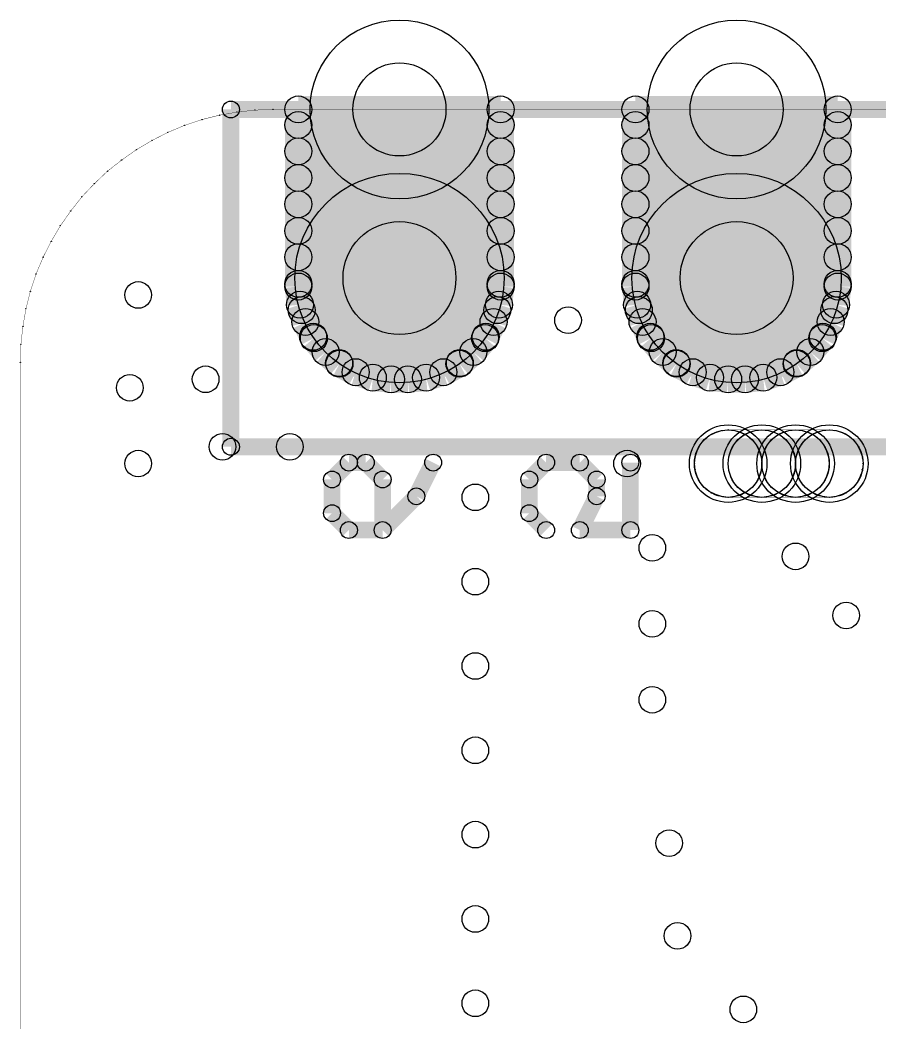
# Model space of a CAD drawing. Extents: x 0 to 26.8, y 0 to 19.7.
# Drawn here: x 5.84 to 12.32, y 12.18 to 19.74 of the extents above; entities that cross this region are included whole.
import ezdxf

# ---------------------------------------------------------------- set-up
doc = ezdxf.new("R2010")
doc.units = 0
doc.layers.get('0').update_dxf_attribs({"linetype": 'CONTINUOUS'})
for name, color, linetype in [('SEEEDSTUDIOXIAONRF52840V1_1_GBO', 7, 'CONTINUOUS'), ('SEEEDSTUDIOXIAONRF52840V1_1_GBS', 6, 'CONTINUOUS'), ('SEEEDSTUDIOXIAONRF52840V1_1_TXT', 12, 'CONTINUOUS')]:
    doc.layers.add(name, color=color, linetype=linetype)

# ---------------------------------------------------------------- blocks, each defined once
blk = doc.blocks.new('ROUND_3')
blk.add_circle((0, 0), 0.0635)
blk = doc.blocks.new('ROUND_1')
blk.add_circle((0, 0), 0.00127)
blk = doc.blocks.new('ROUND_2')
blk.add_circle((0, 0), 0)
blk = doc.blocks.new('ROUND_12')
blk.add_circle((0, 0), 0.2921)
blk = doc.blocks.new('ROUND_26')
blk.add_circle((0, 0), 0.7887)
blk = doc.blocks.new('ROUND_27')
blk.add_circle((0, 0), 0.6731)
blk = doc.blocks.new('ROUND_18')
blk.add_circle((0, 0), 0.1016)
blk = doc.blocks.new('ROUND_85')
blk.add_circle((0, 0), 0.1003)
blk = doc.blocks.new('ROUND_5')
blk.add_circle((0, 0), 0.254)
blk = doc.blocks.new('ROUND_86')
blk.add_circle((0, 0), 0.3505)
blk = doc.blocks.new('ROUND_87')
blk.add_circle((0, 0), 0.4254)

msp = doc.modelspace()

# ---------------------------------------------------------------- linework, layer by layer
at = {"layer": 'SEEEDSTUDIOXIAONRF52840V1_1_GBO'}
for points, const_width in [([(7.4295, 16.5227), (7.4295, 19.0627)], 0.127), ([(7.4295, 19.0627), (25.2095, 19.0627)], 0.127), ([(7.47522, 19.04238), (7.34314, 19.01952)], 0.00254), ([(7.60984, 19.05762), (7.47522, 19.04238)], 0.00254), ([(7.747, 19.0627), (7.60984, 19.05762)], 0.00254), ([(24.892, 19.0627), (7.747, 19.0627)], 0.00254), ([(7.21106, 18.9865), (7.08152, 18.94332)], 0.00254), ([(7.34314, 19.01952), (7.21106, 18.9865)], 0.00254), ([(6.95452, 18.88998), (6.83514, 18.82902)], 0.00254), ([(7.08152, 18.94332), (6.95452, 18.88998)], 0.00254), ([(6.83514, 18.82902), (6.7183, 18.76044)], 0.00254), ([(6.7183, 18.76044), (6.60654, 18.6817)], 0.00254), ([(6.60654, 18.6817), (6.49986, 18.59788)], 0.00254), ([(6.49986, 18.59788), (6.4008, 18.5039)], 0.00254), ([(6.4008, 18.5039), (6.30682, 18.40484)], 0.00254), ([(6.30682, 18.40484), (6.223, 18.29816)], 0.00254), ([(6.223, 18.29816), (6.14426, 18.1864)], 0.00254), ([(6.14426, 18.1864), (6.07568, 18.06956)], 0.00254), ([(6.07568, 18.06956), (6.01472, 17.95018)], 0.00254), ([(6.01472, 17.95018), (5.96138, 17.82318)], 0.00254), ([(5.96138, 17.82318), (5.9182, 17.69364)], 0.00254), ([(5.9182, 17.69364), (5.88518, 17.56156)], 0.00254), ([(5.88518, 17.56156), (5.86232, 17.42948)], 0.00254), ([(5.86232, 17.42948), (5.84708, 17.29486)], 0.00254), ([(5.84708, 17.29486), (5.842, 17.1577)], 0.00254), ([(5.842, 17.1577), (5.842, 3.1877)], 0.00254), ([(11.049, 16.61668), (11.01344, 16.59128)], 0.00254), ([(11.08964, 16.63446), (11.049, 16.61668)], 0.00254), ([(11.13282, 16.64462), (11.08964, 16.63446)], 0.00254), ([(11.176, 16.6497), (11.13282, 16.64462)], 0.00254), ([(11.938, 16.6497), (11.176, 16.6497)], 0.00254), ([(11.98118, 16.64462), (11.938, 16.6497)], 0.00254), ([(12.02436, 16.63446), (11.98118, 16.64462)], 0.00254), ([(12.065, 16.61668), (12.02436, 16.63446)], 0.00254), ([(12.10056, 16.59128), (12.065, 16.61668)], 0.00254), ([(25.2095, 16.5227), (7.4295, 16.5227)], 0.127), ([(10.98042, 16.55826), (10.95502, 16.5227)], 0.00254), ([(11.01344, 16.59128), (10.98042, 16.55826)], 0.00254), ([(12.13358, 16.55826), (12.10056, 16.59128)], 0.00254), ([(12.15898, 16.5227), (12.13358, 16.55826)], 0.00254), ([(8.3185, 16.40332), (8.1915, 16.27632)], 0.127), ([(8.4455, 16.40332), (8.3185, 16.40332)], 0.127), ([(8.5725, 16.27632), (8.4455, 16.40332)], 0.127), ([(8.9535, 16.40332), (8.8265, 16.14932)], 0.127), ([(9.8044, 16.40332), (9.6774, 16.27632)], 0.127), ([(10.0584, 16.40332), (9.8044, 16.40332)], 0.127), ([(10.1854, 16.27632), (10.0584, 16.40332)], 0.127), ([(10.4394, 16.40332), (10.4394, 15.89532)], 0.127), ([(10.93724, 16.48206), (10.92708, 16.43888)], 0.00254), ([(10.95502, 16.5227), (10.93724, 16.48206)], 0.00254), ([(12.17676, 16.48206), (12.15898, 16.5227)], 0.00254), ([(12.18692, 16.43888), (12.17676, 16.48206)], 0.00254), ([(10.92708, 16.43888), (10.922, 16.3957)], 0.00254), ([(10.922, 16.3957), (10.92708, 16.35252)], 0.00254), ([(12.192, 16.3957), (12.18692, 16.43888)], 0.00254), ([(12.18692, 16.35252), (12.192, 16.3957)], 0.00254), ([(8.1915, 16.27632), (8.1915, 16.02232)], 0.127), ([(8.5725, 15.89532), (8.5725, 16.27632)], 0.127), ([(9.6774, 16.27632), (9.6774, 16.02232)], 0.127), ([(10.1854, 16.14932), (10.1854, 16.27632)], 0.127), ([(10.92708, 16.35252), (10.93724, 16.30934)], 0.00254), ([(12.17676, 16.30934), (12.18692, 16.35252)], 0.00254), ([(10.93724, 16.30934), (10.95502, 16.2687)], 0.00254), ([(10.95502, 16.2687), (10.98042, 16.23314)], 0.00254), ([(12.13358, 16.23314), (12.15898, 16.2687)], 0.00254), ([(12.15898, 16.2687), (12.17676, 16.30934)], 0.00254), ([(8.8265, 16.14932), (8.5725, 15.89532)], 0.127), ([(10.0584, 15.89532), (10.1854, 16.14932)], 0.127), ([(10.98042, 16.23314), (11.01344, 16.20012)], 0.00254), ([(11.01344, 16.20012), (11.049, 16.17472)], 0.00254), ([(11.049, 16.17472), (11.08964, 16.15694)], 0.00254), ([(12.02436, 16.15694), (12.065, 16.17472)], 0.00254), ([(12.065, 16.17472), (12.10056, 16.20012)], 0.00254), ([(12.10056, 16.20012), (12.13358, 16.23314)], 0.00254), ([(11.08964, 16.15694), (11.13282, 16.14678)], 0.00254), ([(11.13282, 16.14678), (11.176, 16.1417)], 0.00254), ([(11.176, 16.1417), (11.938, 16.1417)], 0.00254), ([(11.938, 16.1417), (11.98118, 16.14678)], 0.00254), ([(11.98118, 16.14678), (12.02436, 16.15694)], 0.00254), ([(8.1915, 16.02232), (8.3185, 15.89532)], 0.127), ([(9.6774, 16.02232), (9.8044, 15.89532)], 0.127), ([(8.3185, 15.89532), (8.5725, 15.89532)], 0.127), ([(10.4394, 15.89532), (10.0584, 15.89532)], 0.127)]:
    msp.add_lwpolyline(points, dxfattribs=dict(at, const_width=const_width))
for points in [[(11.03376, 16.60652), (11.07948, 16.62938)], [(11.07948, 16.62938), (11.1252, 16.64462)], [(11.1252, 16.64462), (11.176, 16.6497)], [(11.176, 16.6497), (11.2268, 16.64462)], [(11.2268, 16.64462), (11.27252, 16.62938)], [(11.27252, 16.62938), (11.31824, 16.60652)], [(11.28776, 16.60652), (11.33348, 16.62938)], [(11.33348, 16.62938), (11.3792, 16.64462)], [(11.3792, 16.64462), (11.43, 16.6497)], [(11.43, 16.6497), (11.4808, 16.64462)], [(11.4808, 16.64462), (11.52652, 16.62938)], [(11.52652, 16.62938), (11.57224, 16.60652)], [(11.54176, 16.60652), (11.58748, 16.62938)], [(11.58748, 16.62938), (11.6332, 16.64462)], [(11.6332, 16.64462), (11.684, 16.6497)], [(11.684, 16.6497), (11.7348, 16.64462)], [(11.7348, 16.64462), (11.78052, 16.62938)], [(11.78052, 16.62938), (11.82624, 16.60652)], [(11.79576, 16.60652), (11.84148, 16.62938)], [(11.84148, 16.62938), (11.8872, 16.64462)], [(11.8872, 16.64462), (11.938, 16.6497)], [(11.938, 16.6497), (11.9888, 16.64462)], [(11.9888, 16.64462), (12.03452, 16.62938)], [(12.03452, 16.62938), (12.08024, 16.60652)], [(10.96518, 16.53794), (10.99566, 16.57604)], [(10.99566, 16.57604), (11.03376, 16.60652)], [(11.21918, 16.53794), (11.24966, 16.57604)], [(11.24966, 16.57604), (11.28776, 16.60652)], [(11.31824, 16.60652), (11.35634, 16.57604)], [(11.35634, 16.57604), (11.38682, 16.53794)], [(11.47318, 16.53794), (11.50366, 16.57604)], [(11.50366, 16.57604), (11.54176, 16.60652)], [(11.57224, 16.60652), (11.61034, 16.57604)], [(11.61034, 16.57604), (11.64082, 16.53794)], [(11.72718, 16.53794), (11.75766, 16.57604)], [(11.75766, 16.57604), (11.79576, 16.60652)], [(11.82624, 16.60652), (11.86434, 16.57604)], [(11.86434, 16.57604), (11.89482, 16.53794)], [(12.08024, 16.60652), (12.11834, 16.57604)], [(12.11834, 16.57604), (12.14882, 16.53794)], [(10.92708, 16.4465), (10.94232, 16.49222)], [(10.94232, 16.49222), (10.96518, 16.53794)], [(11.18108, 16.4465), (11.19632, 16.49222)], [(11.19632, 16.49222), (11.21918, 16.53794)], [(11.38682, 16.53794), (11.40968, 16.49222)], [(11.40968, 16.49222), (11.42492, 16.4465)], [(11.43508, 16.4465), (11.45032, 16.49222)], [(11.45032, 16.49222), (11.47318, 16.53794)], [(11.64082, 16.53794), (11.66368, 16.49222)], [(11.66368, 16.49222), (11.67892, 16.4465)], [(11.68908, 16.4465), (11.70432, 16.49222)], [(11.70432, 16.49222), (11.72718, 16.53794)], [(11.89482, 16.53794), (11.91768, 16.49222)], [(11.91768, 16.49222), (11.93292, 16.4465)], [(12.14882, 16.53794), (12.17168, 16.49222)], [(12.17168, 16.49222), (12.18692, 16.4465)], [(10.922, 16.3957), (10.92708, 16.4465)], [(10.92708, 16.3449), (10.922, 16.3957)], [(11.176, 16.3957), (11.18108, 16.4465)], [(11.18108, 16.3449), (11.176, 16.3957)], [(11.42492, 16.4465), (11.43, 16.3957)], [(11.43, 16.3957), (11.42492, 16.3449)], [(11.43, 16.3957), (11.43508, 16.4465)], [(11.43508, 16.3449), (11.43, 16.3957)], [(11.67892, 16.4465), (11.684, 16.3957)], [(11.684, 16.3957), (11.67892, 16.3449)], [(11.684, 16.3957), (11.68908, 16.4465)], [(11.68908, 16.3449), (11.684, 16.3957)], [(11.93292, 16.4465), (11.938, 16.3957)], [(11.938, 16.3957), (11.93292, 16.3449)], [(12.18692, 16.4465), (12.192, 16.3957)], [(12.192, 16.3957), (12.18692, 16.3449)], [(10.94232, 16.29918), (10.92708, 16.3449)], [(11.19632, 16.29918), (11.18108, 16.3449)], [(11.42492, 16.3449), (11.40968, 16.29918)], [(11.45032, 16.29918), (11.43508, 16.3449)], [(11.67892, 16.3449), (11.66368, 16.29918)], [(11.70432, 16.29918), (11.68908, 16.3449)], [(11.93292, 16.3449), (11.91768, 16.29918)], [(12.18692, 16.3449), (12.17168, 16.29918)], [(10.96518, 16.25346), (10.94232, 16.29918)], [(10.99566, 16.21536), (10.96518, 16.25346)], [(11.21918, 16.25346), (11.19632, 16.29918)], [(11.24966, 16.21536), (11.21918, 16.25346)], [(11.38682, 16.25346), (11.35634, 16.21536)], [(11.40968, 16.29918), (11.38682, 16.25346)], [(11.47318, 16.25346), (11.45032, 16.29918)], [(11.50366, 16.21536), (11.47318, 16.25346)], [(11.64082, 16.25346), (11.61034, 16.21536)], [(11.66368, 16.29918), (11.64082, 16.25346)], [(11.72718, 16.25346), (11.70432, 16.29918)], [(11.75766, 16.21536), (11.72718, 16.25346)], [(11.89482, 16.25346), (11.86434, 16.21536)], [(11.91768, 16.29918), (11.89482, 16.25346)], [(12.14882, 16.25346), (12.11834, 16.21536)], [(12.17168, 16.29918), (12.14882, 16.25346)], [(11.03376, 16.18488), (10.99566, 16.21536)], [(11.07948, 16.16202), (11.03376, 16.18488)], [(11.1252, 16.14678), (11.07948, 16.16202)], [(11.27252, 16.16202), (11.2268, 16.14678)], [(11.28776, 16.18488), (11.24966, 16.21536)], [(11.31824, 16.18488), (11.27252, 16.16202)], [(11.33348, 16.16202), (11.28776, 16.18488)], [(11.35634, 16.21536), (11.31824, 16.18488)], [(11.3792, 16.14678), (11.33348, 16.16202)], [(11.52652, 16.16202), (11.4808, 16.14678)], [(11.54176, 16.18488), (11.50366, 16.21536)], [(11.57224, 16.18488), (11.52652, 16.16202)], [(11.58748, 16.16202), (11.54176, 16.18488)], [(11.61034, 16.21536), (11.57224, 16.18488)], [(11.6332, 16.14678), (11.58748, 16.16202)], [(11.78052, 16.16202), (11.7348, 16.14678)], [(11.79576, 16.18488), (11.75766, 16.21536)], [(11.82624, 16.18488), (11.78052, 16.16202)], [(11.84148, 16.16202), (11.79576, 16.18488)], [(11.86434, 16.21536), (11.82624, 16.18488)], [(11.8872, 16.14678), (11.84148, 16.16202)], [(12.03452, 16.16202), (11.9888, 16.14678)], [(12.08024, 16.18488), (12.03452, 16.16202)], [(12.11834, 16.21536), (12.08024, 16.18488)], [(11.176, 16.1417), (11.1252, 16.14678)], [(11.2268, 16.14678), (11.176, 16.1417)], [(11.43, 16.1417), (11.3792, 16.14678)], [(11.4808, 16.14678), (11.43, 16.1417)], [(11.684, 16.1417), (11.6332, 16.14678)], [(11.7348, 16.14678), (11.684, 16.1417)], [(11.938, 16.1417), (11.8872, 16.14678)], [(11.9888, 16.14678), (11.938, 16.1417)]]:
    msp.add_lwpolyline(points, dxfattribs=at)
at = {"layer": 'SEEEDSTUDIOXIAONRF52840V1_1_GBS'}
for points, const_width in [([(7.9375, 19.0627), (9.4615, 19.0627)], 0.2032), ([(7.9375, 17.7292), (7.9375, 19.0627)], 0.2032), ([(9.4615, 19.0627), (9.4615, 17.7292)], 0.2032), ([(10.4775, 17.7292), (10.4775, 19.0627)], 0.2032), ([(10.4775, 19.0627), (12.0015, 19.0627)], 0.2032), ([(12.0015, 19.0627), (12.0015, 17.7292)], 0.2032), ([(7.47522, 19.04238), (7.34314, 19.01952)], 0.00254), ([(7.60984, 19.05762), (7.47522, 19.04238)], 0.00254), ([(7.747, 19.0627), (7.60984, 19.05762)], 0.00254), ([(24.892, 19.0627), (7.747, 19.0627)], 0.00254), ([(9.4615, 18.94586), (7.9375, 18.94586)], 0.2032), ([(10.4775, 18.94586), (12.0015, 18.94586)], 0.2032), ([(7.21106, 18.9865), (7.08152, 18.94332)], 0.00254), ([(7.34314, 19.01952), (7.21106, 18.9865)], 0.00254), ([(6.95452, 18.88998), (6.83514, 18.82902)], 0.00254), ([(7.08152, 18.94332), (6.95452, 18.88998)], 0.00254), ([(6.83514, 18.82902), (6.7183, 18.76044)], 0.00254), ([(7.9375, 18.74774), (9.4615, 18.74774)], 0.2032), ([(12.0015, 18.74774), (10.4775, 18.74774)], 0.2032), ([(6.7183, 18.76044), (6.60654, 18.6817)], 0.00254), ([(6.60654, 18.6817), (6.49986, 18.59788)], 0.00254), ([(6.49986, 18.59788), (6.4008, 18.5039)], 0.00254), ([(9.4615, 18.54708), (7.9375, 18.54708)], 0.2032), ([(10.4775, 18.54708), (12.0015, 18.54708)], 0.2032), ([(6.4008, 18.5039), (6.30682, 18.40484)], 0.00254), ([(7.9375, 18.34896), (9.4615, 18.34896)], 0.2032), ([(12.0015, 18.34896), (10.4775, 18.34896)], 0.2032), ([(6.30682, 18.40484), (6.223, 18.29816)], 0.00254), ([(6.223, 18.29816), (6.14426, 18.1864)], 0.00254), ([(9.4615, 18.1483), (7.9375, 18.1483)], 0.2032), ([(10.4775, 18.1483), (12.0015, 18.1483)], 0.2032), ([(6.14426, 18.1864), (6.07568, 18.06956)], 0.00254), ([(6.07568, 18.06956), (6.01472, 17.95018)], 0.00254), ([(7.9375, 17.95018), (9.4615, 17.95018)], 0.2032), ([(12.0015, 17.95018), (10.4775, 17.95018)], 0.2032), ([(6.01472, 17.95018), (5.96138, 17.82318)], 0.00254), ([(5.96138, 17.82318), (5.9182, 17.69364)], 0.00254), ([(9.4615, 17.74952), (7.9375, 17.74952)], 0.2032), ([(7.9502, 17.59204), (7.9375, 17.7292)], 0.2032), ([(9.4615, 17.7292), (9.4488, 17.59204)], 0.2032), ([(10.4775, 17.74952), (12.0015, 17.74952)], 0.2032), ([(10.4902, 17.59204), (10.4775, 17.7292)], 0.2032), ([(12.0015, 17.7292), (11.9888, 17.59204)], 0.2032), ([(5.9182, 17.69364), (5.88518, 17.56156)], 0.00254), ([(7.99084, 17.4625), (7.9502, 17.59204)], 0.2032), ([(9.4488, 17.59204), (9.40816, 17.4625)], 0.2032), ([(10.53084, 17.4625), (10.4902, 17.59204)], 0.2032), ([(11.9888, 17.59204), (11.94816, 17.4625)], 0.2032), ([(7.9629, 17.5514), (9.4361, 17.5514)], 0.2032), ([(11.9761, 17.5514), (10.5029, 17.5514)], 0.2032), ([(5.88518, 17.56156), (5.86232, 17.42948)], 0.00254), ([(8.05434, 17.34058), (7.99084, 17.4625)], 0.2032), ([(9.40816, 17.4625), (9.34466, 17.34058)], 0.2032), ([(10.59434, 17.34058), (10.53084, 17.4625)], 0.2032), ([(11.94816, 17.4625), (11.88466, 17.34058)], 0.2032), ([(9.34974, 17.35074), (8.04926, 17.35074)], 0.2032), ([(10.58926, 17.35074), (11.88974, 17.35074)], 0.2032), ([(5.86232, 17.42948), (5.84708, 17.29486)], 0.00254), ([(8.14324, 17.23644), (8.05434, 17.34058)], 0.2032), ([(9.34466, 17.34058), (9.25576, 17.23644)], 0.2032), ([(10.68324, 17.23644), (10.59434, 17.34058)], 0.2032), ([(11.88466, 17.34058), (11.79576, 17.23644)], 0.2032), ([(5.84708, 17.29486), (5.842, 17.1577)], 0.00254), ([(8.24738, 17.14754), (8.14324, 17.23644)], 0.2032), ([(9.25576, 17.23644), (9.15162, 17.14754)], 0.2032), ([(10.78738, 17.14754), (10.68324, 17.23644)], 0.2032), ([(11.79576, 17.23644), (11.69162, 17.14754)], 0.2032), ([(8.24484, 17.15262), (9.15416, 17.15262)], 0.2032), ([(8.3693, 17.08404), (8.24738, 17.14754)], 0.2032), ([(9.15162, 17.14754), (9.0297, 17.08404)], 0.2032), ([(11.69416, 17.15262), (10.78484, 17.15262)], 0.2032), ([(10.9093, 17.08404), (10.78738, 17.14754)], 0.2032), ([(11.69162, 17.14754), (11.5697, 17.08404)], 0.2032), ([(5.842, 17.1577), (5.842, 3.1877)], 0.00254), ([(8.49884, 17.0434), (8.3693, 17.08404)], 0.2032), ([(8.636, 17.0307), (8.49884, 17.0434)], 0.2032), ([(8.90016, 17.0434), (8.763, 17.0307)], 0.2032), ([(9.0297, 17.08404), (8.90016, 17.0434)], 0.2032), ([(11.03884, 17.0434), (10.9093, 17.08404)], 0.2032), ([(11.176, 17.0307), (11.03884, 17.0434)], 0.2032), ([(11.44016, 17.0434), (11.303, 17.0307)], 0.2032), ([(11.5697, 17.08404), (11.44016, 17.0434)], 0.2032), ([(8.763, 17.0307), (8.636, 17.0307)], 0.2032), ([(11.303, 17.0307), (11.176, 17.0307)], 0.2032), ([(11.049, 16.61668), (11.01344, 16.59128)], 0.00254), ([(11.08964, 16.63446), (11.049, 16.61668)], 0.00254), ([(11.13282, 16.64462), (11.08964, 16.63446)], 0.00254), ([(11.176, 16.6497), (11.13282, 16.64462)], 0.00254), ([(11.938, 16.6497), (11.176, 16.6497)], 0.00254), ([(11.98118, 16.64462), (11.938, 16.6497)], 0.00254), ([(12.02436, 16.63446), (11.98118, 16.64462)], 0.00254), ([(12.065, 16.61668), (12.02436, 16.63446)], 0.00254), ([(12.10056, 16.59128), (12.065, 16.61668)], 0.00254), ([(10.98042, 16.55826), (10.95502, 16.5227)], 0.00254), ([(11.01344, 16.59128), (10.98042, 16.55826)], 0.00254), ([(12.13358, 16.55826), (12.10056, 16.59128)], 0.00254), ([(12.15898, 16.5227), (12.13358, 16.55826)], 0.00254), ([(10.93724, 16.48206), (10.92708, 16.43888)], 0.00254), ([(10.95502, 16.5227), (10.93724, 16.48206)], 0.00254), ([(12.17676, 16.48206), (12.15898, 16.5227)], 0.00254), ([(12.18692, 16.43888), (12.17676, 16.48206)], 0.00254), ([(10.92708, 16.43888), (10.922, 16.3957)], 0.00254), ([(10.922, 16.3957), (10.92708, 16.35252)], 0.00254), ([(12.192, 16.3957), (12.18692, 16.43888)], 0.00254), ([(12.18692, 16.35252), (12.192, 16.3957)], 0.00254), ([(10.92708, 16.35252), (10.93724, 16.30934)], 0.00254), ([(12.17676, 16.30934), (12.18692, 16.35252)], 0.00254), ([(10.93724, 16.30934), (10.95502, 16.2687)], 0.00254), ([(10.95502, 16.2687), (10.98042, 16.23314)], 0.00254), ([(12.13358, 16.23314), (12.15898, 16.2687)], 0.00254), ([(12.15898, 16.2687), (12.17676, 16.30934)], 0.00254), ([(10.98042, 16.23314), (11.01344, 16.20012)], 0.00254), ([(11.01344, 16.20012), (11.049, 16.17472)], 0.00254), ([(11.049, 16.17472), (11.08964, 16.15694)], 0.00254), ([(12.02436, 16.15694), (12.065, 16.17472)], 0.00254), ([(12.065, 16.17472), (12.10056, 16.20012)], 0.00254), ([(12.10056, 16.20012), (12.13358, 16.23314)], 0.00254), ([(11.08964, 16.15694), (11.13282, 16.14678)], 0.00254), ([(11.13282, 16.14678), (11.176, 16.1417)], 0.00254), ([(11.176, 16.1417), (11.938, 16.1417)], 0.00254), ([(11.938, 16.1417), (11.98118, 16.14678)], 0.00254), ([(11.98118, 16.14678), (12.02436, 16.15694)], 0.00254)]:
    msp.add_lwpolyline(points, dxfattribs=dict(at, const_width=const_width))
for points in [[(11.03376, 16.60652), (11.07948, 16.62938)], [(11.07948, 16.62938), (11.1252, 16.64462)], [(11.1252, 16.64462), (11.176, 16.6497)], [(11.176, 16.6497), (11.2268, 16.64462)], [(11.2268, 16.64462), (11.27252, 16.62938)], [(11.27252, 16.62938), (11.31824, 16.60652)], [(11.28776, 16.60652), (11.33348, 16.62938)], [(11.33348, 16.62938), (11.3792, 16.64462)], [(11.3792, 16.64462), (11.43, 16.6497)], [(11.43, 16.6497), (11.4808, 16.64462)], [(11.4808, 16.64462), (11.52652, 16.62938)], [(11.52652, 16.62938), (11.57224, 16.60652)], [(11.54176, 16.60652), (11.58748, 16.62938)], [(11.58748, 16.62938), (11.6332, 16.64462)], [(11.6332, 16.64462), (11.684, 16.6497)], [(11.684, 16.6497), (11.7348, 16.64462)], [(11.7348, 16.64462), (11.78052, 16.62938)], [(11.78052, 16.62938), (11.82624, 16.60652)], [(11.79576, 16.60652), (11.84148, 16.62938)], [(11.84148, 16.62938), (11.8872, 16.64462)], [(11.8872, 16.64462), (11.938, 16.6497)], [(11.938, 16.6497), (11.9888, 16.64462)], [(11.9888, 16.64462), (12.03452, 16.62938)], [(12.03452, 16.62938), (12.08024, 16.60652)], [(10.96518, 16.53794), (10.99566, 16.57604)], [(10.99566, 16.57604), (11.03376, 16.60652)], [(11.21918, 16.53794), (11.24966, 16.57604)], [(11.24966, 16.57604), (11.28776, 16.60652)], [(11.31824, 16.60652), (11.35634, 16.57604)], [(11.35634, 16.57604), (11.38682, 16.53794)], [(11.47318, 16.53794), (11.50366, 16.57604)], [(11.50366, 16.57604), (11.54176, 16.60652)], [(11.57224, 16.60652), (11.61034, 16.57604)], [(11.61034, 16.57604), (11.64082, 16.53794)], [(11.72718, 16.53794), (11.75766, 16.57604)], [(11.75766, 16.57604), (11.79576, 16.60652)], [(11.82624, 16.60652), (11.86434, 16.57604)], [(11.86434, 16.57604), (11.89482, 16.53794)], [(12.08024, 16.60652), (12.11834, 16.57604)], [(12.11834, 16.57604), (12.14882, 16.53794)], [(10.92708, 16.4465), (10.94232, 16.49222)], [(10.94232, 16.49222), (10.96518, 16.53794)], [(11.18108, 16.4465), (11.19632, 16.49222)], [(11.19632, 16.49222), (11.21918, 16.53794)], [(11.38682, 16.53794), (11.40968, 16.49222)], [(11.40968, 16.49222), (11.42492, 16.4465)], [(11.43508, 16.4465), (11.45032, 16.49222)], [(11.45032, 16.49222), (11.47318, 16.53794)], [(11.64082, 16.53794), (11.66368, 16.49222)], [(11.66368, 16.49222), (11.67892, 16.4465)], [(11.68908, 16.4465), (11.70432, 16.49222)], [(11.70432, 16.49222), (11.72718, 16.53794)], [(11.89482, 16.53794), (11.91768, 16.49222)], [(11.91768, 16.49222), (11.93292, 16.4465)], [(12.14882, 16.53794), (12.17168, 16.49222)], [(12.17168, 16.49222), (12.18692, 16.4465)], [(10.922, 16.3957), (10.92708, 16.4465)], [(10.92708, 16.3449), (10.922, 16.3957)], [(11.176, 16.3957), (11.18108, 16.4465)], [(11.18108, 16.3449), (11.176, 16.3957)], [(11.42492, 16.4465), (11.43, 16.3957)], [(11.43, 16.3957), (11.42492, 16.3449)], [(11.43, 16.3957), (11.43508, 16.4465)], [(11.43508, 16.3449), (11.43, 16.3957)], [(11.67892, 16.4465), (11.684, 16.3957)], [(11.684, 16.3957), (11.67892, 16.3449)], [(11.684, 16.3957), (11.68908, 16.4465)], [(11.68908, 16.3449), (11.684, 16.3957)], [(11.93292, 16.4465), (11.938, 16.3957)], [(11.938, 16.3957), (11.93292, 16.3449)], [(12.18692, 16.4465), (12.192, 16.3957)], [(12.192, 16.3957), (12.18692, 16.3449)], [(10.94232, 16.29918), (10.92708, 16.3449)], [(11.19632, 16.29918), (11.18108, 16.3449)], [(11.42492, 16.3449), (11.40968, 16.29918)], [(11.45032, 16.29918), (11.43508, 16.3449)], [(11.67892, 16.3449), (11.66368, 16.29918)], [(11.70432, 16.29918), (11.68908, 16.3449)], [(11.93292, 16.3449), (11.91768, 16.29918)], [(12.18692, 16.3449), (12.17168, 16.29918)], [(10.96518, 16.25346), (10.94232, 16.29918)], [(10.99566, 16.21536), (10.96518, 16.25346)], [(11.21918, 16.25346), (11.19632, 16.29918)], [(11.24966, 16.21536), (11.21918, 16.25346)], [(11.38682, 16.25346), (11.35634, 16.21536)], [(11.40968, 16.29918), (11.38682, 16.25346)], [(11.47318, 16.25346), (11.45032, 16.29918)], [(11.50366, 16.21536), (11.47318, 16.25346)], [(11.64082, 16.25346), (11.61034, 16.21536)], [(11.66368, 16.29918), (11.64082, 16.25346)], [(11.72718, 16.25346), (11.70432, 16.29918)], [(11.75766, 16.21536), (11.72718, 16.25346)], [(11.89482, 16.25346), (11.86434, 16.21536)], [(11.91768, 16.29918), (11.89482, 16.25346)], [(12.14882, 16.25346), (12.11834, 16.21536)], [(12.17168, 16.29918), (12.14882, 16.25346)], [(11.03376, 16.18488), (10.99566, 16.21536)], [(11.07948, 16.16202), (11.03376, 16.18488)], [(11.1252, 16.14678), (11.07948, 16.16202)], [(11.27252, 16.16202), (11.2268, 16.14678)], [(11.28776, 16.18488), (11.24966, 16.21536)], [(11.31824, 16.18488), (11.27252, 16.16202)], [(11.33348, 16.16202), (11.28776, 16.18488)], [(11.35634, 16.21536), (11.31824, 16.18488)], [(11.3792, 16.14678), (11.33348, 16.16202)], [(11.52652, 16.16202), (11.4808, 16.14678)], [(11.54176, 16.18488), (11.50366, 16.21536)], [(11.57224, 16.18488), (11.52652, 16.16202)], [(11.58748, 16.16202), (11.54176, 16.18488)], [(11.61034, 16.21536), (11.57224, 16.18488)], [(11.6332, 16.14678), (11.58748, 16.16202)], [(11.78052, 16.16202), (11.7348, 16.14678)], [(11.79576, 16.18488), (11.75766, 16.21536)], [(11.82624, 16.18488), (11.78052, 16.16202)], [(11.84148, 16.16202), (11.79576, 16.18488)], [(11.86434, 16.21536), (11.82624, 16.18488)], [(11.8872, 16.14678), (11.84148, 16.16202)], [(12.03452, 16.16202), (11.9888, 16.14678)], [(12.08024, 16.18488), (12.03452, 16.16202)], [(12.11834, 16.21536), (12.08024, 16.18488)], [(11.176, 16.1417), (11.1252, 16.14678)], [(11.2268, 16.14678), (11.176, 16.1417)], [(11.43, 16.1417), (11.3792, 16.14678)], [(11.4808, 16.14678), (11.43, 16.1417)], [(11.684, 16.1417), (11.6332, 16.14678)], [(11.7348, 16.14678), (11.684, 16.1417)], [(11.938, 16.1417), (11.8872, 16.14678)], [(11.9888, 16.14678), (11.938, 16.1417)]]:
    msp.add_lwpolyline(points, dxfattribs=at)

# ---------------------------------------------------------------- block references
at = {"layer": 'SEEEDSTUDIOXIAONRF52840V1_1_GBO'}
for name, p in [('ROUND_3', (7.4295, 19.0627)), ('ROUND_1', (7.47522, 19.04238)), ('ROUND_1', (7.60984, 19.05762)), ('ROUND_1', (7.747, 19.0627)), ('ROUND_1', (7.21106, 18.9865)), ('ROUND_1', (7.34314, 19.01952)), ('ROUND_1', (6.95452, 18.88998)), ('ROUND_1', (7.08152, 18.94332)), ('ROUND_1', (6.83514, 18.82902)), ('ROUND_1', (6.7183, 18.76044)), ('ROUND_1', (6.60654, 18.6817)), ('ROUND_1', (6.49986, 18.59788)), ('ROUND_1', (6.4008, 18.5039)), ('ROUND_1', (6.30682, 18.40484)), ('ROUND_1', (6.223, 18.29816)), ('ROUND_1', (6.14426, 18.1864)), ('ROUND_1', (6.07568, 18.06956)), ('ROUND_1', (6.01472, 17.95018)), ('ROUND_1', (5.96138, 17.82318)), ('ROUND_1', (5.9182, 17.69364)), ('ROUND_1', (5.88518, 17.56156)), ('ROUND_1', (5.86232, 17.42948)), ('ROUND_1', (5.84708, 17.29486)), ('ROUND_1', (5.842, 17.1577)), ('ROUND_2', (11.938, 16.6497)), ('ROUND_2', (11.684, 16.6497)), ('ROUND_2', (11.43, 16.6497)), ('ROUND_2', (11.176, 16.6497)), ('ROUND_2', (11.8872, 16.64462)), ('ROUND_2', (11.9888, 16.64462)), ('ROUND_2', (11.6332, 16.64462)), ('ROUND_2', (11.7348, 16.64462)), ('ROUND_2', (11.3792, 16.64462)), ('ROUND_2', (11.4808, 16.64462)), ('ROUND_2', (11.1252, 16.64462)), ('ROUND_2', (11.2268, 16.64462)), ('ROUND_2', (11.84148, 16.62938)), ('ROUND_2', (12.03452, 16.62938)), ('ROUND_2', (11.58748, 16.62938)), ('ROUND_2', (11.78052, 16.62938)), ('ROUND_2', (11.33348, 16.62938)), ('ROUND_2', (11.52652, 16.62938)), ('ROUND_2', (11.07948, 16.62938)), ('ROUND_2', (11.27252, 16.62938)), ('ROUND_1', (11.049, 16.61668)), ('ROUND_1', (11.08964, 16.63446)), ('ROUND_1', (11.13282, 16.64462)), ('ROUND_1', (11.176, 16.6497)), ('ROUND_1', (11.938, 16.6497)), ('ROUND_1', (11.938, 16.6497)), ('ROUND_1', (11.98118, 16.64462)), ('ROUND_1', (12.02436, 16.63446)), ('ROUND_1', (12.065, 16.61668)), ('ROUND_2', (11.79576, 16.60652)), ('ROUND_2', (12.08024, 16.60652)), ('ROUND_2', (11.54176, 16.60652)), ('ROUND_2', (11.82624, 16.60652)), ('ROUND_2', (11.28776, 16.60652)), ('ROUND_2', (11.57224, 16.60652)), ('ROUND_2', (11.03376, 16.60652)), ('ROUND_2', (11.31824, 16.60652)), ('ROUND_2', (11.75766, 16.57604)), ('ROUND_2', (12.11834, 16.57604)), ('ROUND_2', (11.50366, 16.57604)), ('ROUND_2', (11.86434, 16.57604)), ('ROUND_2', (11.24966, 16.57604)), ('ROUND_2', (11.61034, 16.57604)), ('ROUND_2', (10.99566, 16.57604)), ('ROUND_2', (11.35634, 16.57604)), ('ROUND_3', (7.4295, 16.5227)), ('ROUND_3', (7.4295, 16.5227)), ('ROUND_1', (10.98042, 16.55826)), ('ROUND_1', (11.01344, 16.59128)), ('ROUND_1', (12.10056, 16.59128)), ('ROUND_1', (12.13358, 16.55826)), ('ROUND_2', (11.72718, 16.53794)), ('ROUND_2', (12.14882, 16.53794)), ('ROUND_2', (11.47318, 16.53794)), ('ROUND_2', (11.89482, 16.53794)), ('ROUND_2', (11.21918, 16.53794)), ('ROUND_2', (11.64082, 16.53794)), ('ROUND_2', (10.96518, 16.53794)), ('ROUND_2', (11.38682, 16.53794)), ('ROUND_2', (11.70432, 16.49222)), ('ROUND_2', (12.17168, 16.49222)), ('ROUND_2', (11.45032, 16.49222)), ('ROUND_2', (11.91768, 16.49222)), ('ROUND_2', (11.19632, 16.49222)), ('ROUND_2', (11.66368, 16.49222)), ('ROUND_2', (10.94232, 16.49222)), ('ROUND_2', (11.40968, 16.49222)), ('ROUND_3', (8.3185, 16.40332)), ('ROUND_3', (8.4455, 16.40332)), ('ROUND_3', (8.9535, 16.40332)), ('ROUND_3', (9.8044, 16.40332)), ('ROUND_3', (10.0584, 16.40332)), ('ROUND_3', (10.4394, 16.40332)), ('ROUND_1', (10.93724, 16.48206)), ('ROUND_1', (10.95502, 16.5227)), ('ROUND_1', (12.15898, 16.5227)), ('ROUND_1', (12.17676, 16.48206)), ('ROUND_2', (11.68908, 16.4465)), ('ROUND_2', (12.18692, 16.4465)), ('ROUND_2', (11.43508, 16.4465)), ('ROUND_2', (11.93292, 16.4465)), ('ROUND_2', (11.18108, 16.4465)), ('ROUND_2', (11.67892, 16.4465)), ('ROUND_2', (10.92708, 16.4465)), ('ROUND_2', (11.42492, 16.4465)), ('ROUND_2', (11.684, 16.3957)), ('ROUND_2', (12.192, 16.3957)), ('ROUND_2', (11.684, 16.3957)), ('ROUND_2', (11.43, 16.3957)), ('ROUND_2', (11.938, 16.3957)), ('ROUND_2', (11.43, 16.3957)), ('ROUND_2', (11.176, 16.3957)), ('ROUND_2', (11.684, 16.3957)), ('ROUND_2', (11.176, 16.3957)), ('ROUND_2', (10.922, 16.3957)), ('ROUND_2', (11.43, 16.3957)), ('ROUND_2', (10.922, 16.3957)), ('ROUND_1', (10.922, 16.3957)), ('ROUND_1', (10.92708, 16.43888)), ('ROUND_1', (12.18692, 16.43888)), ('ROUND_1', (12.192, 16.3957)), ('ROUND_2', (12.18692, 16.3449)), ('ROUND_2', (11.68908, 16.3449)), ('ROUND_2', (11.93292, 16.3449)), ('ROUND_2', (11.43508, 16.3449)), ('ROUND_2', (11.67892, 16.3449)), ('ROUND_2', (11.18108, 16.3449)), ('ROUND_2', (11.42492, 16.3449)), ('ROUND_2', (10.92708, 16.3449)), ('ROUND_3', (8.1915, 16.27632)), ('ROUND_3', (8.5725, 16.27632)), ('ROUND_3', (9.6774, 16.27632)), ('ROUND_3', (10.1854, 16.27632)), ('ROUND_1', (10.92708, 16.35252)), ('ROUND_1', (12.18692, 16.35252)), ('ROUND_2', (12.17168, 16.29918)), ('ROUND_2', (11.70432, 16.29918)), ('ROUND_2', (11.91768, 16.29918)), ('ROUND_2', (11.45032, 16.29918)), ('ROUND_2', (11.66368, 16.29918)), ('ROUND_2', (11.19632, 16.29918)), ('ROUND_2', (11.40968, 16.29918)), ('ROUND_2', (10.94232, 16.29918)), ('ROUND_2', (12.14882, 16.25346)), ('ROUND_2', (11.72718, 16.25346)), ('ROUND_2', (11.89482, 16.25346)), ('ROUND_2', (11.47318, 16.25346)), ('ROUND_2', (11.64082, 16.25346)), ('ROUND_2', (11.21918, 16.25346)), ('ROUND_2', (11.38682, 16.25346)), ('ROUND_2', (10.96518, 16.25346)), ('ROUND_1', (10.93724, 16.30934)), ('ROUND_1', (10.95502, 16.2687)), ('ROUND_1', (12.15898, 16.2687)), ('ROUND_1', (12.17676, 16.30934)), ('ROUND_2', (12.11834, 16.21536)), ('ROUND_2', (11.75766, 16.21536)), ('ROUND_2', (11.86434, 16.21536)), ('ROUND_2', (11.50366, 16.21536)), ('ROUND_2', (11.61034, 16.21536)), ('ROUND_2', (11.24966, 16.21536)), ('ROUND_2', (11.35634, 16.21536)), ('ROUND_2', (10.99566, 16.21536)), ('ROUND_2', (12.08024, 16.18488)), ('ROUND_2', (11.79576, 16.18488)), ('ROUND_2', (11.82624, 16.18488)), ('ROUND_2', (11.54176, 16.18488)), ('ROUND_2', (11.57224, 16.18488)), ('ROUND_2', (11.28776, 16.18488)), ('ROUND_2', (11.31824, 16.18488)), ('ROUND_2', (11.03376, 16.18488)), ('ROUND_2', (12.03452, 16.16202)), ('ROUND_2', (11.84148, 16.16202)), ('ROUND_2', (11.78052, 16.16202)), ('ROUND_2', (11.58748, 16.16202)), ('ROUND_2', (11.52652, 16.16202)), ('ROUND_2', (11.33348, 16.16202)), ('ROUND_2', (11.27252, 16.16202)), ('ROUND_2', (11.07948, 16.16202)), ('ROUND_3', (8.8265, 16.14932)), ('ROUND_3', (10.1854, 16.14932)), ('ROUND_1', (10.98042, 16.23314)), ('ROUND_1', (11.01344, 16.20012)), ('ROUND_1', (11.049, 16.17472)), ('ROUND_1', (12.065, 16.17472)), ('ROUND_1', (12.10056, 16.20012)), ('ROUND_1', (12.13358, 16.23314)), ('ROUND_2', (11.9888, 16.14678)), ('ROUND_2', (11.8872, 16.14678)), ('ROUND_2', (11.7348, 16.14678)), ('ROUND_2', (11.6332, 16.14678)), ('ROUND_2', (11.4808, 16.14678)), ('ROUND_2', (11.3792, 16.14678)), ('ROUND_2', (11.2268, 16.14678)), ('ROUND_2', (11.1252, 16.14678)), ('ROUND_2', (11.938, 16.1417)), ('ROUND_2', (11.684, 16.1417)), ('ROUND_2', (11.43, 16.1417)), ('ROUND_2', (11.176, 16.1417)), ('ROUND_1', (11.08964, 16.15694)), ('ROUND_1', (11.13282, 16.14678)), ('ROUND_1', (11.176, 16.1417)), ('ROUND_1', (11.938, 16.1417)), ('ROUND_1', (11.98118, 16.14678)), ('ROUND_1', (12.02436, 16.15694)), ('ROUND_3', (8.1915, 16.02232)), ('ROUND_3', (9.6774, 16.02232)), ('ROUND_3', (8.3185, 15.89532)), ('ROUND_3', (8.5725, 15.89532)), ('ROUND_3', (8.5725, 15.89532)), ('ROUND_3', (9.8044, 15.89532)), ('ROUND_3', (10.0584, 15.89532)), ('ROUND_3', (10.4394, 15.89532))]:
    msp.add_blockref(name, p, dxfattribs=at)
at = {"layer": 'SEEEDSTUDIOXIAONRF52840V1_1_GBS'}
for name, p in [('ROUND_27', (8.6995, 19.0627)), ('ROUND_27', (11.2395, 19.0627)), ('ROUND_18', (7.9375, 19.0627)), ('ROUND_18', (7.9375, 19.0627)), ('ROUND_18', (9.4615, 19.0627)), ('ROUND_18', (10.4775, 19.0627)), ('ROUND_18', (12.0015, 19.0627)), ('ROUND_1', (7.47522, 19.04238)), ('ROUND_1', (7.60984, 19.05762)), ('ROUND_1', (7.747, 19.0627)), ('ROUND_18', (7.9375, 18.94586)), ('ROUND_18', (9.4615, 18.94586)), ('ROUND_18', (10.4775, 18.94586)), ('ROUND_18', (12.0015, 18.94586)), ('ROUND_1', (7.21106, 18.9865)), ('ROUND_1', (7.34314, 19.01952)), ('ROUND_1', (6.95452, 18.88998)), ('ROUND_1', (7.08152, 18.94332)), ('ROUND_1', (6.83514, 18.82902)), ('ROUND_18', (7.9375, 18.74774)), ('ROUND_18', (9.4615, 18.74774)), ('ROUND_18', (10.4775, 18.74774)), ('ROUND_18', (12.0015, 18.74774)), ('ROUND_1', (6.7183, 18.76044)), ('ROUND_1', (6.60654, 18.6817)), ('ROUND_1', (6.49986, 18.59788)), ('ROUND_18', (7.9375, 18.54708)), ('ROUND_26', (8.6995, 17.7927)), ('ROUND_18', (9.4615, 18.54708)), ('ROUND_18', (10.4775, 18.54708)), ('ROUND_26', (11.2395, 17.7927)), ('ROUND_18', (12.0015, 18.54708)), ('ROUND_1', (6.4008, 18.5039)), ('ROUND_18', (7.9375, 18.34896)), ('ROUND_18', (9.4615, 18.34896)), ('ROUND_18', (10.4775, 18.34896)), ('ROUND_18', (12.0015, 18.34896)), ('ROUND_1', (6.30682, 18.40484)), ('ROUND_1', (6.223, 18.29816)), ('ROUND_18', (7.9375, 18.1483)), ('ROUND_18', (9.4615, 18.1483)), ('ROUND_18', (10.4775, 18.1483)), ('ROUND_18', (12.0015, 18.1483)), ('ROUND_1', (6.14426, 18.1864)), ('ROUND_1', (6.07568, 18.06956)), ('ROUND_18', (7.9375, 17.95018)), ('ROUND_18', (9.4615, 17.95018)), ('ROUND_18', (10.4775, 17.95018)), ('ROUND_18', (12.0015, 17.95018)), ('ROUND_1', (6.01472, 17.95018)), ('ROUND_1', (5.96138, 17.82318)), ('ROUND_18', (7.9375, 17.74952)), ('ROUND_18', (7.9375, 17.7292)), ('ROUND_18', (9.4615, 17.74952)), ('ROUND_18', (9.4615, 17.7292)), ('ROUND_18', (10.4775, 17.74952)), ('ROUND_18', (10.4775, 17.7292)), ('ROUND_18', (12.0015, 17.74952)), ('ROUND_18', (12.0015, 17.7292)), ('ROUND_1', (5.9182, 17.69364)), ('ROUND_18', (7.9502, 17.59204)), ('ROUND_18', (9.4488, 17.59204)), ('ROUND_18', (10.4902, 17.59204)), ('ROUND_18', (11.9888, 17.59204)), ('ROUND_18', (11.9888, 17.59204)), ('ROUND_18', (7.9629, 17.5514)), ('ROUND_18', (9.4361, 17.5514)), ('ROUND_18', (10.5029, 17.5514)), ('ROUND_18', (11.9761, 17.5514)), ('ROUND_1', (5.88518, 17.56156)), ('ROUND_18', (7.99084, 17.4625)), ('ROUND_18', (9.40816, 17.4625)), ('ROUND_18', (10.53084, 17.4625)), ('ROUND_18', (11.94816, 17.4625)), ('ROUND_18', (8.04926, 17.35074)), ('ROUND_18', (9.34974, 17.35074)), ('ROUND_18', (10.58926, 17.35074)), ('ROUND_18', (11.88974, 17.35074)), ('ROUND_1', (5.86232, 17.42948)), ('ROUND_18', (8.05434, 17.34058)), ('ROUND_18', (9.34466, 17.34058)), ('ROUND_18', (10.59434, 17.34058)), ('ROUND_18', (11.88466, 17.34058)), ('ROUND_1', (5.84708, 17.29486)), ('ROUND_18', (8.14324, 17.23644)), ('ROUND_18', (9.25576, 17.23644)), ('ROUND_18', (10.68324, 17.23644)), ('ROUND_18', (11.79576, 17.23644)), ('ROUND_18', (8.24484, 17.15262)), ('ROUND_18', (8.24738, 17.14754)), ('ROUND_18', (9.15162, 17.14754)), ('ROUND_18', (9.15416, 17.15262)), ('ROUND_18', (10.78484, 17.15262)), ('ROUND_18', (10.78738, 17.14754)), ('ROUND_18', (11.69162, 17.14754)), ('ROUND_18', (11.69416, 17.15262)), ('ROUND_1', (5.842, 17.1577)), ('ROUND_18', (8.3693, 17.08404)), ('ROUND_18', (8.49884, 17.0434)), ('ROUND_18', (8.90016, 17.0434)), ('ROUND_18', (9.0297, 17.08404)), ('ROUND_18', (10.9093, 17.08404)), ('ROUND_18', (11.03884, 17.0434)), ('ROUND_18', (11.44016, 17.0434)), ('ROUND_18', (11.5697, 17.08404)), ('ROUND_18', (8.636, 17.0307)), ('ROUND_18', (8.763, 17.0307)), ('ROUND_18', (11.176, 17.0307)), ('ROUND_18', (11.303, 17.0307)), ('ROUND_2', (11.176, 16.6497)), ('ROUND_2', (11.43, 16.6497)), ('ROUND_2', (11.684, 16.6497)), ('ROUND_2', (11.938, 16.6497)), ('ROUND_2', (11.1252, 16.64462)), ('ROUND_2', (11.2268, 16.64462)), ('ROUND_2', (11.3792, 16.64462)), ('ROUND_2', (11.4808, 16.64462)), ('ROUND_2', (11.6332, 16.64462)), ('ROUND_2', (11.7348, 16.64462)), ('ROUND_2', (11.8872, 16.64462)), ('ROUND_2', (11.9888, 16.64462)), ('ROUND_2', (11.07948, 16.62938)), ('ROUND_2', (11.27252, 16.62938)), ('ROUND_2', (11.33348, 16.62938)), ('ROUND_2', (11.52652, 16.62938)), ('ROUND_2', (11.58748, 16.62938)), ('ROUND_2', (11.78052, 16.62938)), ('ROUND_2', (11.84148, 16.62938)), ('ROUND_2', (12.03452, 16.62938)), ('ROUND_12', (11.176, 16.3957)), ('ROUND_1', (11.049, 16.61668)), ('ROUND_1', (11.08964, 16.63446)), ('ROUND_1', (11.13282, 16.64462)), ('ROUND_12', (11.43, 16.3957)), ('ROUND_1', (11.176, 16.6497)), ('ROUND_12', (11.684, 16.3957)), ('ROUND_12', (11.938, 16.3957)), ('ROUND_1', (11.938, 16.6497)), ('ROUND_1', (11.98118, 16.64462)), ('ROUND_1', (12.02436, 16.63446)), ('ROUND_1', (12.065, 16.61668)), ('ROUND_2', (11.03376, 16.60652)), ('ROUND_2', (11.31824, 16.60652)), ('ROUND_2', (11.28776, 16.60652)), ('ROUND_2', (11.57224, 16.60652)), ('ROUND_2', (11.54176, 16.60652)), ('ROUND_2', (11.82624, 16.60652)), ('ROUND_2', (11.79576, 16.60652)), ('ROUND_2', (12.08024, 16.60652)), ('ROUND_2', (10.99566, 16.57604)), ('ROUND_2', (11.35634, 16.57604)), ('ROUND_2', (11.24966, 16.57604)), ('ROUND_2', (11.61034, 16.57604)), ('ROUND_2', (11.50366, 16.57604)), ('ROUND_2', (11.86434, 16.57604)), ('ROUND_2', (11.75766, 16.57604)), ('ROUND_2', (12.11834, 16.57604)), ('ROUND_1', (10.98042, 16.55826)), ('ROUND_1', (11.01344, 16.59128)), ('ROUND_1', (12.10056, 16.59128)), ('ROUND_1', (12.13358, 16.55826)), ('ROUND_2', (10.96518, 16.53794)), ('ROUND_2', (11.38682, 16.53794)), ('ROUND_2', (11.21918, 16.53794)), ('ROUND_2', (11.64082, 16.53794)), ('ROUND_2', (11.47318, 16.53794)), ('ROUND_2', (11.89482, 16.53794)), ('ROUND_2', (11.72718, 16.53794)), ('ROUND_2', (12.14882, 16.53794)), ('ROUND_2', (10.94232, 16.49222)), ('ROUND_2', (11.40968, 16.49222)), ('ROUND_2', (11.19632, 16.49222)), ('ROUND_2', (11.66368, 16.49222)), ('ROUND_2', (11.45032, 16.49222)), ('ROUND_2', (11.91768, 16.49222)), ('ROUND_2', (11.70432, 16.49222)), ('ROUND_2', (12.17168, 16.49222)), ('ROUND_1', (10.93724, 16.48206)), ('ROUND_1', (10.95502, 16.5227)), ('ROUND_1', (12.15898, 16.5227)), ('ROUND_1', (12.17676, 16.48206)), ('ROUND_2', (10.92708, 16.4465)), ('ROUND_2', (11.42492, 16.4465)), ('ROUND_2', (11.18108, 16.4465)), ('ROUND_2', (11.67892, 16.4465)), ('ROUND_2', (11.43508, 16.4465)), ('ROUND_2', (11.93292, 16.4465)), ('ROUND_2', (11.68908, 16.4465)), ('ROUND_2', (12.18692, 16.4465)), ('ROUND_2', (10.922, 16.3957)), ('ROUND_2', (11.43, 16.3957)), ('ROUND_2', (10.922, 16.3957)), ('ROUND_2', (11.176, 16.3957)), ('ROUND_2', (11.684, 16.3957)), ('ROUND_2', (11.176, 16.3957)), ('ROUND_2', (11.43, 16.3957)), ('ROUND_2', (11.938, 16.3957)), ('ROUND_2', (11.43, 16.3957)), ('ROUND_2', (11.684, 16.3957)), ('ROUND_2', (12.192, 16.3957)), ('ROUND_2', (11.684, 16.3957)), ('ROUND_1', (10.922, 16.3957)), ('ROUND_1', (10.92708, 16.43888)), ('ROUND_1', (12.18692, 16.43888)), ('ROUND_1', (12.192, 16.3957)), ('ROUND_2', (11.42492, 16.3449)), ('ROUND_2', (10.92708, 16.3449)), ('ROUND_2', (11.67892, 16.3449)), ('ROUND_2', (11.18108, 16.3449)), ('ROUND_2', (11.93292, 16.3449)), ('ROUND_2', (11.43508, 16.3449)), ('ROUND_2', (12.18692, 16.3449)), ('ROUND_2', (11.68908, 16.3449)), ('ROUND_1', (10.92708, 16.35252)), ('ROUND_1', (12.18692, 16.35252)), ('ROUND_2', (11.40968, 16.29918)), ('ROUND_2', (10.94232, 16.29918)), ('ROUND_2', (11.66368, 16.29918)), ('ROUND_2', (11.19632, 16.29918)), ('ROUND_2', (11.91768, 16.29918)), ('ROUND_2', (11.45032, 16.29918)), ('ROUND_2', (12.17168, 16.29918)), ('ROUND_2', (11.70432, 16.29918)), ('ROUND_2', (11.38682, 16.25346)), ('ROUND_2', (10.96518, 16.25346)), ('ROUND_2', (11.64082, 16.25346)), ('ROUND_2', (11.21918, 16.25346)), ('ROUND_2', (11.89482, 16.25346)), ('ROUND_2', (11.47318, 16.25346)), ('ROUND_2', (12.14882, 16.25346)), ('ROUND_2', (11.72718, 16.25346)), ('ROUND_1', (10.93724, 16.30934)), ('ROUND_1', (10.95502, 16.2687)), ('ROUND_1', (12.15898, 16.2687)), ('ROUND_1', (12.17676, 16.30934)), ('ROUND_2', (11.35634, 16.21536)), ('ROUND_2', (10.99566, 16.21536)), ('ROUND_2', (11.61034, 16.21536)), ('ROUND_2', (11.24966, 16.21536)), ('ROUND_2', (11.86434, 16.21536)), ('ROUND_2', (11.50366, 16.21536)), ('ROUND_2', (12.11834, 16.21536)), ('ROUND_2', (11.75766, 16.21536)), ('ROUND_2', (11.31824, 16.18488)), ('ROUND_2', (11.03376, 16.18488)), ('ROUND_2', (11.57224, 16.18488)), ('ROUND_2', (11.28776, 16.18488)), ('ROUND_2', (11.82624, 16.18488)), ('ROUND_2', (11.54176, 16.18488)), ('ROUND_2', (12.08024, 16.18488)), ('ROUND_2', (11.79576, 16.18488)), ('ROUND_2', (11.27252, 16.16202)), ('ROUND_2', (11.07948, 16.16202)), ('ROUND_2', (11.52652, 16.16202)), ('ROUND_2', (11.33348, 16.16202)), ('ROUND_2', (11.78052, 16.16202)), ('ROUND_2', (11.58748, 16.16202)), ('ROUND_2', (12.03452, 16.16202)), ('ROUND_2', (11.84148, 16.16202)), ('ROUND_1', (10.98042, 16.23314)), ('ROUND_1', (11.01344, 16.20012)), ('ROUND_1', (11.049, 16.17472)), ('ROUND_1', (12.065, 16.17472)), ('ROUND_1', (12.10056, 16.20012)), ('ROUND_1', (12.13358, 16.23314)), ('ROUND_2', (11.2268, 16.14678)), ('ROUND_2', (11.1252, 16.14678)), ('ROUND_2', (11.4808, 16.14678)), ('ROUND_2', (11.3792, 16.14678)), ('ROUND_2', (11.7348, 16.14678)), ('ROUND_2', (11.6332, 16.14678)), ('ROUND_2', (11.9888, 16.14678)), ('ROUND_2', (11.8872, 16.14678)), ('ROUND_2', (11.176, 16.1417)), ('ROUND_2', (11.43, 16.1417)), ('ROUND_2', (11.684, 16.1417)), ('ROUND_2', (11.938, 16.1417)), ('ROUND_1', (11.08964, 16.15694)), ('ROUND_1', (11.13282, 16.14678)), ('ROUND_1', (11.176, 16.1417)), ('ROUND_1', (11.176, 16.1417)), ('ROUND_1', (11.938, 16.1417)), ('ROUND_1', (11.98118, 16.14678)), ('ROUND_1', (12.02436, 16.15694))]:
    msp.add_blockref(name, p, dxfattribs=at)
at = {"layer": 'SEEEDSTUDIOXIAONRF52840V1_1_TXT'}
for name, p in [('ROUND_86', (8.6995, 19.0627)), ('ROUND_86', (11.2395, 19.0627)), ('ROUND_87', (8.6995, 17.7927)), ('ROUND_87', (11.2395, 17.7927)), ('ROUND_85', (6.731, 17.6657)), ('ROUND_85', (9.9695, 17.4752)), ('ROUND_85', (7.239, 17.0307)), ('ROUND_85', (6.6675, 16.9672)), ('ROUND_85', (7.366, 16.5227)), ('ROUND_85', (7.874, 16.5227)), ('ROUND_5', (11.176, 16.3957)), ('ROUND_5', (11.43, 16.3957)), ('ROUND_5', (11.684, 16.3957)), ('ROUND_5', (11.938, 16.3957)), ('ROUND_85', (6.731, 16.3957)), ('ROUND_85', (10.414, 16.3957)), ('ROUND_85', (9.271, 16.1417)), ('ROUND_85', (10.6045, 15.7607)), ('ROUND_85', (11.684, 15.6972)), ('ROUND_85', (9.271, 15.5067)), ('ROUND_85', (12.065, 15.2527)), ('ROUND_85', (10.6045, 15.1892)), ('ROUND_85', (9.271, 14.8717)), ('ROUND_85', (10.6045, 14.6177)), ('ROUND_85', (9.271, 14.2367)), ('ROUND_85', (9.271, 13.6017)), ('ROUND_85', (10.7315, 13.5382)), ('ROUND_85', (9.271, 12.9667)), ('ROUND_85', (10.795, 12.8397)), ('ROUND_85', (9.271, 12.3317)), ('ROUND_85', (11.2903, 12.28598))]:
    msp.add_blockref(name, p, dxfattribs=at)

doc.saveas('drawing.dxf')
